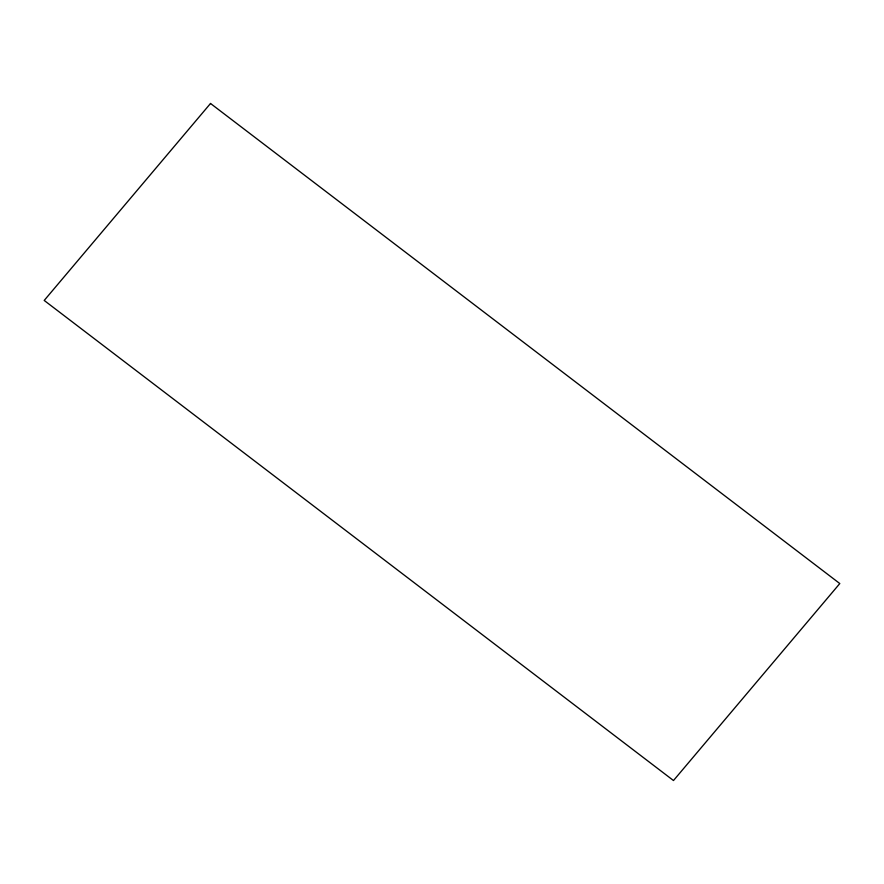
<?xml version="1.0" encoding="UTF-8"?>
<svg xmlns="http://www.w3.org/2000/svg" width="884" height="884" viewBox="0 0 884 884"><rect width="100%" height="100%" fill="white"/><g stroke="black" fill="none" stroke-linecap="round" stroke-linejoin="round"><path stroke-width="1.33" d="M210.514 103.472L44.2 300.449L673.486 780.528L839.8 583.551L210.514 103.472"/></g></svg>
